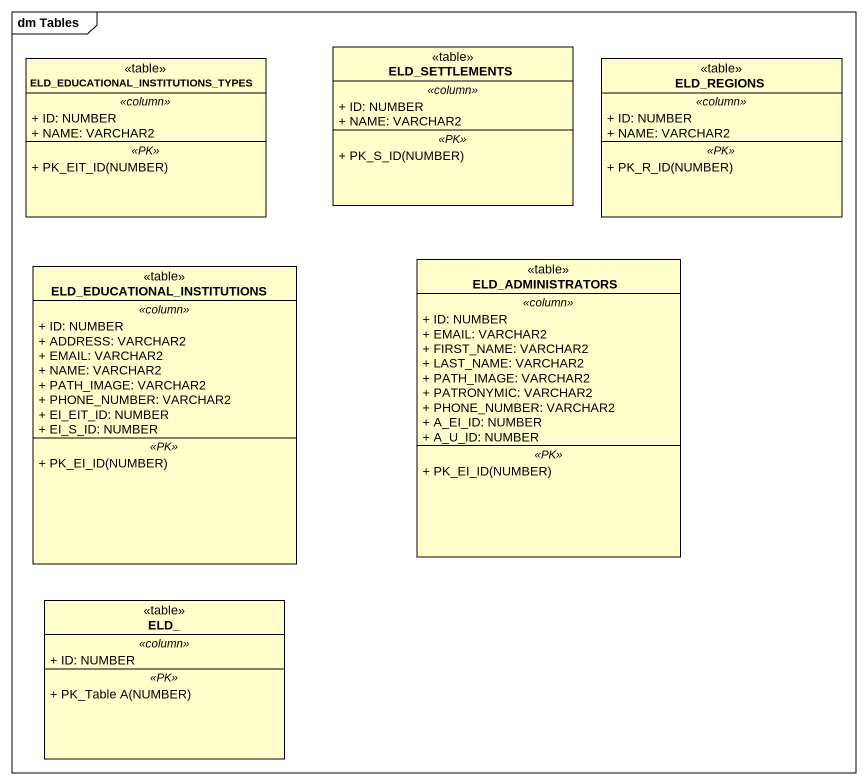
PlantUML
@startuml
mainframe dm Tables
hide circle
hide empty members
skinparam classAttributeIconSize 0
class ELD_SETTLEMENTS <<table>> {
  .. <<column>> ..
  + ID: NUMBER
  + NAME: VARCHAR2
  .. <<PK>> ..
  + PK_S_ID(NUMBER)
}
class "ELD_EDUCATIONAL_INSTITUTIONS_TYPES" as ELD_EDUCATIONAL <<table>> {
  .. <<column>> ..
  + ID: NUMBER
  + NAME: VARCHAR2
  .. <<PK>> ..
  + PK_EIT_ID(NUMBER)
}
class ELD_REGIONS <<table>> {
  .. <<column>> ..
  + ID: NUMBER
  + NAME: VARCHAR2
  .. <<PK>> ..
  + PK_R_ID(NUMBER)
}
class ELD_ADMINISTRATORS <<table>> {
  .. <<column>> ..
  + ID: NUMBER
  + EMAIL: VARCHAR2
  + FIRST_NAME: VARCHAR2
  + LAST_NAME: VARCHAR2
  + PATH_IMAGE: VARCHAR2
  + PATRONYMIC: VARCHAR2
  + PHONE_NUMBER: VARCHAR2
  + A_EI_ID: NUMBER
  + A_U_ID: NUMBER
  .. <<PK>> ..
  + PK_EI_ID(NUMBER)
}
class ELD_EDUCATIONAL_INSTITUTIONS <<table>> {
  .. <<column>> ..
  + ID: NUMBER
  + ADDRESS: VARCHAR2
  + EMAIL: VARCHAR2
  + NAME: VARCHAR2
  + PATH_IMAGE: VARCHAR2
  + PHONE_NUMBER: VARCHAR2
  + EI_EIT_ID: NUMBER
  + EI_S_ID: NUMBER
  .. <<PK>> ..
  + PK_EI_ID(NUMBER)
}
class "ELD_" as ELD <<table>> {
  .. <<column>> ..
  + ID: NUMBER
  .. <<PK>> ..
  + PK_Table A(NUMBER)
}
@enduml
